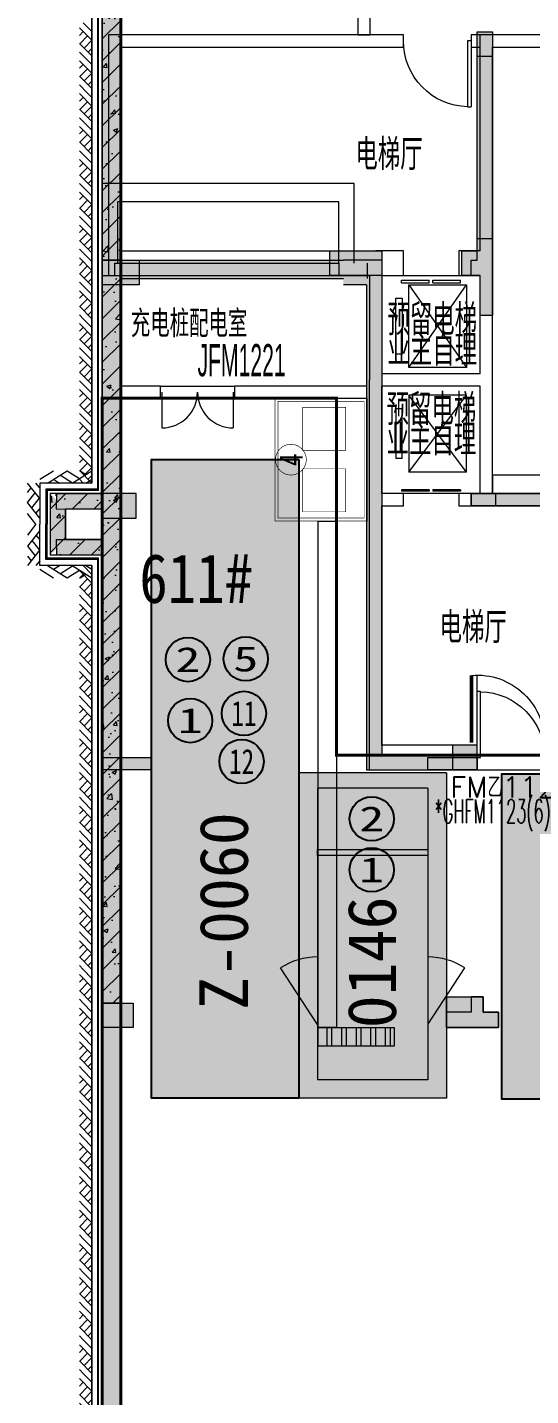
# Model space of a CAD drawing. Extents: x -264757 to 1033689, y 4049843 to 4347093.
# Drawn here: x -90275 to -82086, y 4205315 to 4227600 of the extents above; entities that cross this region are included whole.
import ezdxf
from ezdxf.enums import TextEntityAlignment as Align

# ---------------------------------------------------------------- set-up
doc = ezdxf.new("R2010")
doc.units = 0
doc.header["$LTSCALE"] = 1000
doc.header["$MEASUREMENT"] = 0
doc.linetypes.add('DASH', pattern=[0.35, 0.25, -0.1])
doc.layers.get('0').update_dxf_attribs({"color": 8})
for name, color, linetype in [('AX-01DK-PB01$0$AX-001DK-01-PB01-02$0$A-3-Htch(wall)', 8, 'Continuous'), ('AX-01DK-PB01$0$AX-03CK-02-PB01$0$AX-03CK-02-PB01$0$PUB_HATCH', 8, 'Continuous'), ('AX-01DK-PB01$0$AX-03CK-02-PB01$0$AX-03CK-02-PB01$0$人防$0$人防$0$DOOR_FIRE_TEXT', 8, 'Continuous'), ('PUB_HATCH', 8, 'Continuous'), ('不利因素11-尽端停车', 7, 'Continuous'), ('不利因素12-不满足一次性出车', 7, 'Continuous'), ('不利因素2-紧邻集水坑、排水沟', 7, 'Continuous'), ('不利因素5-单面靠墙', 7, 'Continuous'), ('不利因素9-坡道上停车', 7, 'Continuous'), ('不可售车位', 255, 'Continuous'), ('普通车位', 7, 'Continuous')]:
    doc.layers.add(name, color=color, linetype=linetype)
doc.layers.add('AX-01DK-PB01$0$AX-001DK-01-PB01-02$0$A-3-WinF(Text)', color=8, linetype='Continuous', plot=False)
doc.layers.add('AX-01DK-PB01$0$AX-03CK-02-PB01$0$AX-03CK-02-PB01$0$WINDOW_TEXT', color=8, linetype='Continuous', plot=False)
doc.layers.add('无关图层', color=8, linetype='Continuous', lineweight=0)
doc.layers.add('车位归属楼栋范围线', color=7, linetype='Continuous', true_color=0x19e6c7)
doc.styles.add('AX-01DK-PB01$0$AX-001DK-01-PB01-02$0$_TCH_WINDOW', font='SIMPLEX', dxfattribs={"bigfont": 'GBCBIG'})
doc.styles.add('AX-01DK-PB01$0$AX-03CK-02-PB01$0$AX-03CK-02-PB01$0$_TCH_DIM', font='SIMPLEX', dxfattribs={"bigfont": 'GBCBIG'})
doc.styles.add('AX-01DK-PB01$0$AX-03CK-02-PB01$0$AX-03CK-02-PB01$0$_TCH_DIM_T3', font='SIMPLEX', dxfattribs={"width": 0.705882, "bigfont": 'GBCBIG'})
doc.styles.add('AX-01DK-PB01$0$AX-03CK-02-PB01$0$AX-03CK-02-PB01$0$人防$0$人防$0$_TCH_DIM', font='$ GAD E', dxfattribs={"width": 0.7, "bigfont": '$ GAD C'})
doc.styles.add('AX-01DK-PB01$0$Standard', font='gbenor.shx', dxfattribs={"bigfont": 'gbcbig.shx'})
doc.styles.add('AX-01DK-PB01$1$AX-001DK-01-PB01-02$0$黑体', font='simhei.ttf')
doc.styles.add('AX-ACK-BIANH1$0$黑体', font='simhei.ttf')
doc.styles.add('AX-ACK-P01-WALL$0$黑体', font='simhei.ttf')
doc.styles.add('SX-ACK-PB01-WNC-ALL$0$黑体', font='simhei.ttf')
doc.styles.add('坑编号', font='', dxfattribs={"width": 0.8})
doc.styles.add('黑体', font='simhei.ttf')
doc.styles.get('坑编号').set_extended_font_data('SimSun')

# ---------------------------------------------------------------- blocks, each defined once
blk = doc.blocks.new('SX-ACK-PB01-WNC-ALL$0$20200722.21183209')
at = {"layer": '不利因素5-单面靠墙', "true_color": 0x6d711d}
h = blk.add_hatch(color=66, dxfattribs=at)
h.dxf.hatch_style = 1
edge = h.paths.add_edge_path()
edge.add_arc((360, 360), 360, 0, 360)
at = {"layer": '不利因素5-单面靠墙'}
blk.add_circle((360, 360), 360, dxfattribs=at)
at = {"layer": '不利因素5-单面靠墙', "style": 'SX-ACK-PB01-WNC-ALL$0$黑体', "width": 1.390625}
blk.add_text('5', height=407, dxfattribs=at).set_placement((156, 156), (564, 156), align=Align.FIT)
blk = doc.blocks.new('20200722.21185040')
at = {"layer": '不利因素11-尽端停车', "true_color": 0xf21b23}
h = blk.add_hatch(color=240, dxfattribs=at)
h.dxf.hatch_style = 1
edge = h.paths.add_edge_path()
edge.add_arc((360, 360), 360, 0, 360)
at = {"layer": '不利因素11-尽端停车'}
blk.add_circle((360, 360), 360, dxfattribs=at)
at = {"layer": '不利因素11-尽端停车', "style": '黑体', "width": 0.695313}
blk.add_text('11', height=407.3, dxfattribs=at).set_placement((156, 156), (564, 156), align=Align.FIT)
blk = doc.blocks.new('20200722.21185335')
at = {"layer": '不利因素12-不满足一次性出车', "true_color": 0x201adc}
h = blk.add_hatch(color=182, dxfattribs=at)
h.dxf.hatch_style = 1
edge = h.paths.add_edge_path()
edge.add_arc((360, 360), 360, 0, 360)
at = {"layer": '不利因素12-不满足一次性出车'}
blk.add_circle((360, 360), 360, dxfattribs=at)
at = {"layer": '不利因素12-不满足一次性出车', "style": '黑体', "width": 0.695313}
blk.add_text('12', height=407.3, dxfattribs=at).set_placement((156, 156), (564, 156), align=Align.FIT)
blk = doc.blocks.new('20200722.21182239')
at = {"layer": '不利因素2-紧邻集水坑、排水沟', "true_color": 0xc46e92}
h = blk.add_hatch(color=233, dxfattribs=at)
h.dxf.hatch_style = 1
edge = h.paths.add_edge_path()
edge.add_arc((360, 360), 360, 0, 360)
at = {"layer": '不利因素2-紧邻集水坑、排水沟'}
blk.add_circle((360, 360), 360, dxfattribs=at)
at = {"layer": '不利因素2-紧邻集水坑、排水沟', "style": '黑体', "width": 1.390625}
blk.add_text('2', height=407, dxfattribs=at).set_placement((156, 156), (564, 156), align=Align.FIT)
blk = doc.blocks.new('afafafa')
at = {"layer": '不可售车位', "true_color": 0x757b8a}
h = blk.add_hatch(color=8, dxfattribs=at)
h.dxf.hatch_style = 1
h.paths.add_polyline_path([(2400, 0), (2400, -10400), (0, -10400), (0, 0)])
at = {"layer": '不可售车位', "color": 8, "true_color": 0x757b8a}
blk.add_lwpolyline([(2400, 0), (2400, -10400), (0, -10400), (0, 0)], close=True, dxfattribs=at)
blk = doc.blocks.new('销控车位')
at = {"layer": '不可售车位', "true_color": 0x757b8a}
h = blk.add_hatch(color=8, dxfattribs=at)
h.dxf.hatch_style = 1
h.paths.add_polyline_path([(2400, 0), (2400, -5300), (0, -5300), (0, 0)])
at = {"layer": '不可售车位', "color": 8, "true_color": 0x757b8a}
blk.add_lwpolyline([(2400, 0), (2400, -5300), (0, -5300), (0, 0)], close=True, dxfattribs=at)
blk = doc.blocks.new('AX-01DK-PB01$1$$LinePat$素土夯实')
at = {"layer": '无关图层'}
for p, q in [((0, -210), (210, 0)), ((120, -300), (420, 0)), ((420, 0), (608, -188)), ((495, -300), (795, 0)), ((615, 0), (705, -90)), ((315, -105), (502, -293)), ((210, -210), (300, -300)), ((705, -300), (795, -210))]:
    blk.add_line(p, q, dxfattribs=at)
blk = doc.blocks.new('*U125')
at = {"layer": '无关图层', "const_width": 10}
for points in [[(1000, 0), (-1000, 0), (-1000, 1500), (1000, 1500)], [(950, 50), (-950, 50), (-950, 1450), (950, 1450)], [(-150, 1050), (-850, 1050), (-850, 350), (-150, 350)], [(850, 1050), (150, 1050), (150, 350), (850, 350)]]:
    blk.add_lwpolyline(points, close=True, dxfattribs=at)
blk.add_lwpolyline([(0, 1492, 0.098491), (-96, 1473, 0.098491), (-177, 1419, 0.098491), (-231, 1338, 0.098491), (-250, 1242, 0.098491), (-231, 1146, 0.098491), (-177, 1065, 0.098491), (-96, 1011, 0.098491), (0, 992, 0.098491), (96, 1011, 0.098491), (177, 1065, 0.098491), (231, 1146, 0.098491), (250, 1242, 0.098491), (231, 1338, 0.098491), (177, 1419, 0.098491), (96, 1473, 0.098491)], format="xyb", close=True, dxfattribs=at)
at = {"layer": '无关图层', "style": '坑编号', "width": 0.8}
blk.add_attdef('X', text='', height=380, dxfattribs=at).set_placement((0, 1242), align=Align.MIDDLE_CENTER)
blk = doc.blocks.new('fasdfasdfasdfasdfasdf')
at = {"layer": '不利因素9-坡道上停车', "true_color": 0xe0aa15}
h = blk.add_hatch(color=42, dxfattribs=at)
h.dxf.hatch_style = 1
edge = h.paths.add_edge_path()
edge.add_arc((-119587, 4058555), 720, 0, 360)
at = {"layer": '不利因素9-坡道上停车'}
blk.add_circle((-119587, 4058555), 720, dxfattribs=at)
at = {"layer": '不利因素9-坡道上停车', "style": 'AX-ACK-P01-WALL$0$黑体', "width": 1.390625}
blk.add_text('1', height=815, dxfattribs=at).set_placement((-119994, 4058148), (-119180, 4058148), align=Align.FIT)
blk = doc.blocks.new('AX-01DK-PB01$0$AX-001DK-01-PP01$0$AX-001DK-01-PP01$0$$DORLIB2D$00000127')
at = {"layer": '无关图层'}
for points in [[(-0.533, 0.795), (-0.533, 0.69)], [(-0.033, 0.795), (-0.533, 0.795)], [(-0.033, 0.795), (-0.033, 0.69)], [(0.533, 0.795), (0.033, 0.795)], [(0.033, 0.795), (0.033, 0.69)], [(0.533, 0.795), (0.533, 0.69)], [(-0.033, 0.69), (-0.533, 0.69)], [(0.5, 0.5), (-0.5, 0.5)], [(0.533, 0.69), (0.033, 0.69)]]:
    blk.add_lwpolyline(points, dxfattribs=at)
blk = doc.blocks.new('AX-01DK-PB01$0$$DorLib2D$00000001')
at = {"layer": '无关图层'}
for p, q in [((0.45, 0.975), (0.5, 0.975)), ((0.45, 0), (0.45, 0.975)), ((0.5, 0), (0.5, 0.975)), ((0.5, 0), (0.45, 0))]:
    blk.add_line(p, q, dxfattribs=at)
at = {"layer": '无关图层', "lineweight": 13}
blk.add_arc((0.475, 0), 0.975, 91.4693, 180, dxfattribs=at)
blk = doc.blocks.new('AX-01DK-PB01$0$AX-03CK-02-PB01$0$AX-03CK-02-PB01$0$$U_DORLIB2D$00000009')
at = {"layer": '无关图层'}
blk.add_line((0.5, 0.219), (0.5, 1.213), dxfattribs=at)
at = {"layer": '无关图层', "const_width": 0.05}
blk.add_lwpolyline([(0.583, 0.219), (0.583, 1.219)], dxfattribs=at)
at = {"layer": '无关图层'}
blk.add_arc((0.5, 0.219), 1.001, 85.224, 182.3859, dxfattribs=at)
blk = doc.blocks.new('_FZH')
blk.add_lwpolyline([(-0.5, -0.5), (0.5, -0.5), (0.5, 0.5), (-0.5, 0.5)], close=True)
at = {"layer": 'PUB_HATCH'}
blk.add_solid([(-0.5, -0.5), (0.5, -0.5), (-0.5, 0.5), (0.5, 0.5)], dxfattribs=at)
blk = doc.blocks.new('AX-01DK-PB01$0$AX-03CK-02-PB01$0$AX-03CK-02-PB01$0$人防$0$人防$0$$DorLib2D$00000004')
at = {"layer": '无关图层'}
for p, q in [((-0.485, 0), (-0.485, 0.485)), ((0.485, 0), (0.485, 0.485))]:
    blk.add_line(p, q, dxfattribs=at)
at = {"layer": '无关图层', "lineweight": 13}
for centre, start, end in [((-0.485, 0), 0, 90), ((0.485, 0), 90, 180)]:
    blk.add_arc(centre, 0.485, start, end, dxfattribs=at)
blk = doc.blocks.new('A$C7e5eb487')
at = {"layer": '普通车位', "true_color": 0xf18f8e}
h = blk.add_hatch(color=11, dxfattribs=at)
h.dxf.hatch_style = 1
h.paths.add_polyline_path([(2400, 0), (2400, -5300), (0, -5300), (0, 0)])

msp = doc.modelspace()

# ---------------------------------------------------------------- hatches: boundary and pattern name
at = {"layer": 'AX-01DK-PB01$0$AX-001DK-01-PB01-02$0$A-3-Htch(wall)'}
msp.add_hatch(color=256, dxfattribs=at).paths.add_polyline_path([(-88759.6, 4223508), (-89059.6, 4223808), (-89059.6, 4204408), (-88759.6, 4204108)])
at = {"layer": 'AX-01DK-PB01$0$AX-03CK-02-PB01$0$AX-03CK-02-PB01$0$PUB_HATCH'}
for points in [[(-89059.6, 4223808), (-88759.6, 4223508), (-85131.5, 4223508.1), (-85131.5, 4223808.1)], [(-84756.6, 4223408), (-84506.6, 4223808.1), (-85131.6, 4223807.9), (-85131.5, 4223407.9)], [(-84506.6, 4223808.1), (-84756.6, 4223408), (-84756.6, 4221633.2), (-84506.6, 4221633.2)], [(-84739.1, 4223758), (-84743.2, 4223758), (-84743.2, 4223508), (-84739.1, 4223508)], [(-84506.6, 4221633.2), (-84756.6, 4221633.2), (-84756.6, 4215507.5), (-84506.6, 4215757.6)], [(-83181.6, 4215508.1), (-83356.6, 4215508.1), (-83356.6, 4215757.7), (-84506.6, 4215757.6), (-84756.6, 4215507.5), (-83181.6, 4215507.8)], [(-82956.8, 4215507.8), (-82956.9, 4215508.1), (-83181.6, 4215508.1), (-83181.6, 4215507.8)]]:
    msp.add_hatch(color=256, dxfattribs=at).paths.add_polyline_path(points)
at = {"layer": '无关图层'}
for points in [[(-89056.2, 4229979), (-89056.2, 4223808.1), (-88756.2, 4223808.1), (-88756.2, 4229979)], [(-82706.1, 4227527.9), (-82706.4, 4227127.9), (-82956.3, 4227127.9), (-82955.9, 4227527.9)], [(-83205.5, 4223958.4), (-82956.4, 4223957.1), (-82956.4, 4224158.4), (-82705.5, 4224158.4), (-82705.5, 4222908.1), (-82906.3, 4222908.1), (-82906.3, 4223557.9), (-83205.5, 4223558.4)], [(-89056.6, 4223808.1), (-88456.6, 4223808.1), (-88456.6, 4223408.1), (-89056.6, 4223408.1)], [(-85356.3, 4223958.1), (-84506.3, 4223958.1), (-84506.3, 4223558.1), (-85356.3, 4223558.1)], [(-89654.4, 4219757), (-89904.4, 4220007.7), (-89904.4, 4219006.5), (-89654.4, 4219257.2)], [(-89804.6, 4219757.4), (-89059.9, 4219755.3), (-89059.2, 4220005.3), (-89803.9, 4220007.4)], [(-88506.3, 4220008.6), (-89056.4, 4220008.6), (-89056.4, 4219608.6), (-88506.3, 4219608.6)], [(-83056.3, 4220007.5), (-82656.1, 4220008.1), (-82656.1, 4219807), (-83056.3, 4219806.5)], [(-89803.9, 4219006.8), (-89059.2, 4219008.9), (-89059.9, 4219258.9), (-89804.6, 4219256.8)], [(-89056.4, 4215708.1), (-88256.3, 4215708.1), (-88256.3, 4215508.1), (-89056.4, 4215508.1)], [(-83756.6, 4215708.6), (-82956.4, 4215709.1), (-82956.4, 4215508.1), (-83756.6, 4215507.5)], [(-89056.4, 4211709.1), (-88556.4, 4211709.1), (-88556.4, 4211308.1), (-89056.4, 4211308.1)], [(-83456.6, 4211808), (-82856.6, 4211808.1), (-82856.6, 4211558.1), (-82606.3, 4211558.1), (-82606.3, 4211308.1), (-83456.6, 4211308)]]:
    msp.add_hatch(color=256, dxfattribs=at).paths.add_polyline_path(points)
h = msp.add_hatch(dxfattribs=at)
h.set_pattern_fill('钢筋混凝土', color=256, scale=100)
h.set_pattern_definition([(45, (-890967.2, 4676018.46), (-176.776695, 176.776695), []), (50, (-890967.2, 4676018.46), (717.2602, -62.75213), [75, -825]), (355, (-890967.2, 4676018.46), (-138.75133, 752.19213), [60, -660]), (100.4514, (-890907.44, 4676013.2), (578.5094, 689.43954), [63.7402, -701.1421]), (46.1842, (-890967.2, 4676218.46), (1067.24105, -165.519), [112.5, -1237.5]), (96.6356, (-890878.3, 4676204.7), (934.6627, 974.1179), [95.6103, -1051.713]), (351.1842, (-890967.2, 4676218.5), (934.662, 974.1186), [90, -990]), (21, (-890867.2, 4676168.46), (596.90705, -402.6189), [75, -825]), (326, (-890867.2, 4676168.46), (243.31533, 725.15005), [60, -660]), (71.4514, (-890817.5, 4676134.9), (840.22263, 322.5305), [63.7402, -701.1421]), (37.5, (-890967.2, 4676018.46), (12.159855, 332.893854), [0, -652, 0, -670, 0, -662.5]), (7.5, (-890967.2, 4676018.46), (263.06954, 394.41171), [0, -382, 0, -637, 0, -252.5]), (327.5, (-891190.2, 4676018.46), (533.82244, -22.55487), [0, -250, 0, -780, 0, -1035]), (317.5, (-891290.2, 4676018.46), (583.18617, 100.10498), [0, -325, 0, -518, 0, -735])])
edge = h.paths.add_edge_path()
edge.add_line((-89056.6, 4223808.1), (-89056.6, 4229878))
edge.add_line((-89056.6, 4229878), (-88756.6, 4229878))
edge.add_line((-88756.6, 4229878), (-88756.6, 4223808.1))
edge.add_line((-88756.6, 4223808.1), (-89056.6, 4223808.1))
h = msp.add_hatch(color=256, dxfattribs=at)
h.dxf.hatch_style = 1
h.paths.add_polyline_path([(-83055.5, 4223557.9), (-83055.5, 4223807.9), (-82956.4, 4223807.9), (-82956.4, 4227527.9), (-82706.4, 4227527.9), (-82705.5, 4223807.9), (-82705.5, 4222907.9), (-82905.5, 4222907.9), (-82905.5, 4223557.9)])
h = msp.add_hatch(dxfattribs=at)
h.set_pattern_fill('钢筋混凝土', color=256, scale=100)
h.set_pattern_definition([(45, (-1655180.34, 3705721.44), (-176.776695, 176.776695), []), (50, (-1655180.34, 3705721.44), (717.26018, -62.75213), [75, -825]), (355, (-1655180.34, 3705721.44), (-138.75133, 752.19213), [60, -660]), (100.4514, (-1655120.6, 3705716.2), (578.50938, 689.43954), [63.7402, -701.1421]), (46.1842, (-1655180.3, 3705921.44), (1067.24105, -165.519), [112.5, -1237.5]), (96.6356, (-1655091.4, 3705907.7), (934.6627, 974.1179), [95.6103, -1051.713]), (351.1842, (-1655180.3, 3705921.4), (934.66195, 974.1186), [90, -990]), (21, (-1655080.34, 3705871.44), (596.90705, -402.6189), [75, -825]), (326, (-1655080.34, 3705871.44), (243.31533, 725.15005), [60, -660]), (71.4514, (-1655030.6, 3705837.9), (840.22263, 322.5305), [63.7402, -701.1421]), (37.5, (-1655180.34, 3705721.44), (12.159855, 332.893854), [0, -652, 0, -670, 0, -662.5]), (7.5, (-1655180.34, 3705721.44), (263.06954, 394.41171), [0, -382, 0, -637, 0, -252.5]), (327.5, (-1655403.34, 3705721.44), (533.822436, -22.55487), [0, -250, 0, -780, 0, -1035]), (317.5, (-1655503.34, 3705721.44), (583.18617, 100.10498), [0, -325, 0, -518, 0, -735])])
h.paths.add_polyline_path([(-88756.3, 4211709.1), (-89056.4, 4211709.1), (-89057.7, 4223557.9), (-88757.5, 4223557.9)])
h = msp.add_hatch(dxfattribs=at)
h.set_pattern_fill('钢筋混凝土', color=256, scale=100)
h.set_pattern_definition([(45, (-96175.03, 4300100.13), (-176.7767, 176.7767), []), (50, (-96175, 4300100.1), (717.26, -62.752), [75, -825]), (355, (-96175, 4300100.1), (-138.751, 752.192), [60, -660]), (100.4514, (-96115.26, 4300094.9), (578.5094, 689.4395), [63.74, -701.142]), (46.1842, (-96175, 4300300.1), (1067.241, -165.519), [112.5, -1237.5]), (96.6356, (-96086.1, 4300286.3), (934.663, 974.118), [95.61, -1051.713]), (351.1842, (-96175, 4300300.1), (934.662, 974.119), [90, -990]), (21, (-96075, 4300250.1), (596.907, -402.619), [75, -825]), (326, (-96075, 4300250.1), (243.315, 725.15), [60, -660]), (71.4514, (-96025.3, 4300216.6), (840.2226, 322.5305), [63.74, -701.142]), (37.5, (-96175.03, 4300100.13), (12.15986, 332.89385), [0, -652, 0, -670, 0, -662.5]), (7.5, (-96175.03, 4300100.13), (263.0695, 394.4117), [0, -382, 0, -637, 0, -252.5]), (327.5, (-96398.03, 4300100.13), (533.8224, -22.5549), [0, -250, 0, -780, 0, -1035]), (317.5, (-96498.03, 4300100.13), (583.1862, 100.105), [0, -325, 0, -518, 0, -735])])
h.paths.add_polyline_path([(-89057.1, 4220007.1), (-89904.4, 4220007.1), (-89904.4, 4219007.1), (-89057.2, 4219007.2), (-89057.2, 4219257.1), (-89654.4, 4219257.1), (-89654.4, 4219757.1), (-89057.3, 4219757.2)])
h = msp.add_hatch(color=256, dxfattribs=at)
h.dxf.hatch_style = 1
h.paths.add_polyline_path([(-79856.3, 4220008), (-83056.3, 4220008.1), (-83056.3, 4219808.1), (-81556.3, 4219808.1), (-81556.3, 4219408.1), (-81356.3, 4219408.1), (-81356.3, 4219808.1), (-79856.3, 4219808.1)])
h = msp.add_hatch(color=256, dxfattribs=at)
h.dxf.hatch_style = 1
h.paths.add_polyline_path([(-83756.6, 4215708.1), (-81556.6, 4215708.1), (-81556.6, 4216558.1), (-81356.6, 4216558.1), (-81356.6, 4215708.1), (-79156.6, 4215708.1), (-79156.6, 4215508.1), (-83756.6, 4215508.1)])
h.paths.add_polyline_path([(-81056.6, 4215508.1), (-79956.6, 4215508.1), (-79956.6, 4215708.1), (-81056.6, 4215708.1)])
h.paths.add_polyline_path([(-82956.4, 4215508.1), (-81856.6, 4215508.1), (-81856.6, 4215708.1), (-82956.4, 4215708.1)], flags=17)
h = msp.add_hatch(color=256, dxfattribs=at)
h.dxf.hatch_style = 1
h.paths.add_polyline_path([(-82606.3, 4211308.1), (-82606.3, 4211558.1), (-82856.3, 4211558.1), (-82856.3, 4211808.1), (-83056.3, 4211808.1), (-83056.3, 4211558.1), (-83456.3, 4211558.1), (-83456.3, 4211308.1), (-83056.3, 4211308.1)])
h = msp.add_hatch(dxfattribs=at)
h.set_pattern_fill('钢筋混凝土', color=256, scale=100)
h.set_pattern_definition([(45, (-4e-05, 0.0001), (-176.776695, 176.776695), []), (50, (-4e-05, 0.0001), (717.26018, -62.752135), [75, -825]), (355, (-4e-05, 0.0001), (-138.75133, 752.19213), [60, -660]), (100.4514, (59.8, -5.2), (578.50938, 689.43954), [63.74019, -701.14211]), (46.1842, (-4e-05, 200), (1067.24105, -165.51901), [112.5, -1237.5]), (96.6356, (88.9, 186.2), (934.6627, 974.11787), [95.6103, -1051.713]), (351.1842, (-4e-05, 200), (934.66195, 974.1186), [90, -990]), (21, (100, 150), (596.90705, -402.61889), [75, -825]), (326, (100, 150), (243.31533, 725.15005), [60, -660]), (71.4514, (149.74, 116.45), (840.22263, 322.5305), [63.74019, -701.14211]), (37.5, (-4e-05, 0.0001), (12.159855, 332.893854), [0, -652, 0, -670, 0, -662.5]), (7.5, (-4e-05, 0.0001), (263.069537, 394.411712), [0, -382, 0, -637, 0, -252.5]), (327.5, (-223, 0.0001), (533.822436, -22.554872), [0, -250, 0, -780, 0, -1035]), (317.5, (-323, 0.0001), (583.18617, 100.10498), [0, -325, 0, -518, 0, -735])])
h.paths.add_polyline_path([(-89059.6, 4211308), (-89057.5, 4204408), (-89859.6, 4204408), (-89857.5, 4198029.3), (-89058.6, 4198029.3), (-89059.6, 4194608), (-88759.6, 4194608), (-88759.6, 4198328), (-89559.6, 4198328), (-89559.6, 4204108), (-88759.6, 4204108), (-88759.6, 4211308)])
h = msp.add_hatch(dxfattribs=at)
h.set_pattern_fill('ANSI32', color=256, scale=50, angle=-135)
h.set_pattern_definition([(270, (519756.34, 4764767.36), (238.125, -2e-13), []), (270, (519676.96, 4764687.99), (238.125, -2e-13), [])])
h.paths.add_polyline_path([(-84307.3, 4211008.1), (-85545, 4211008.1), (-85545, 4211308.1), (-84307.3, 4211308.1)])

# ---------------------------------------------------------------- linework, layer by layer
for p, q in [((-89226.6, 4230348), (-89227.1, 4220178.8)), ((-89227.1, 4220178.8), (-89226.6, 4230348)), ((-89127.1, 4220058.8), (-89126.6, 4230248)), ((-89117.1, 4220058.8), (-89116.6, 4230238)), ((-89056.2, 4229979), (-89056.2, 4223808.1)), ((-88756.2, 4229979), (-88756.2, 4223808.1)), ((-89056.6, 4223808.1), (-89056.6, 4229878)), ((-88756.6, 4229878), (-88756.6, 4223808.1)), ((-84898.9, 4228678), (-84898.2, 4227477.8)), ((-84698.2, 4227478), (-84698.9, 4228678.1)), ((-88956.2, 4227477.9), (-88956.2, 4223557.9)), ((-84156.4, 4227477.9), (-88956.2, 4227477.9)), ((-84898.2, 4227477.8), (-84698.2, 4227478)), ((-84156.4, 4227277.9), (-84156.4, 4227477.9)), ((-82905.5, 4227477.9), (-83056.4, 4227477.9)), ((-83056.4, 4227477.9), (-83056.4, 4227277.9)), ((-81405.8, 4227477.9), (-82905.5, 4227477.9)), ((-82905.5, 4223957.9), (-82905.5, 4227477.9)), ((-82905.5, 4227277.9), (-82905.5, 4227477.9)), ((-88756.2, 4227277.9), (-88756.2, 4223957.9)), ((-88756.2, 4227277.9), (-84156.4, 4227277.9)), ((-83056.4, 4227277.9), (-82905.5, 4227277.9)), ((-82705.5, 4227277.9), (-81405.8, 4227277.9)), ((-82705.5, 4223657.9), (-82705.5, 4227277.9)), ((-89059.6, 4223808), (-85131.5, 4223808.1)), ((-89059.6, 4223808), (-89059.6, 4204408)), ((-88756.6, 4223808.1), (-89056.6, 4223808.1)), ((-88756.2, 4223808.1), (-89056.2, 4223808.1)), ((-88856.2, 4223758), (-85206.3, 4223758)), ((-88856.2, 4223758), (-88856.2, 4223558)), ((-88756.2, 4223957.9), (-84605.5, 4223957.9)), ((-85206.3, 4223758), (-85206.3, 4223558)), ((-84506.6, 4223808.1), (-85131.6, 4223807.9)), ((-84739.1, 4223758), (-84743.2, 4223758)), ((-84739.1, 4223508), (-84739.1, 4223758)), ((-84155.5, 4223957.9), (-84605.5, 4223957.9)), ((-84506.6, 4223808.1), (-84506.6, 4221633.2)), ((-84155.5, 4223557.9), (-84155.5, 4223957.9)), ((-82905.5, 4223957.9), (-83255.5, 4223957.9)), ((-83255.5, 4223957.9), (-83255.5, 4223557.9)), ((-88956.2, 4223557.9), (-84705.5, 4223557.9)), ((-88856.2, 4223558), (-85206.3, 4223558)), ((-84705.5, 4223557.9), (-84705.5, 4221857.9)), ((-84505.5, 4223557.9), (-84505.5, 4221957.9)), ((-84505.5, 4223557.9), (-84155.5, 4223557.9)), ((-83255.5, 4223557.9), (-82905.5, 4223557.9)), ((-82905.5, 4221957.9), (-82905.5, 4223557.9)), ((-82705.5, 4221857.9), (-82705.5, 4223657.9)), ((-88759.6, 4223508), (-85131.5, 4223508.1)), ((-88759.6, 4223508), (-88759.6, 4204108)), ((-84756.6, 4223408), (-85131.5, 4223407.9)), ((-84756.6, 4223408), (-84756.6, 4221633.2)), ((-84739.1, 4223508), (-84743.2, 4223508)), ((-82905.5, 4221957.9), (-84505.5, 4221957.9)), ((-88106.9, 4221758.2), (-88757.3, 4221758.2)), ((-88757.3, 4221758.2), (-88757.3, 4221558.2)), ((-88106.9, 4221758.2, 0), (-86906.9, 4221758.2, 0)), ((-88106.9, 4221558.2), (-88106.9, 4221758.2)), ((-84756.6, 4221758.2), (-86906.9, 4221758.2)), ((-86906.9, 4221758.2), (-86906.9, 4221558.2)), ((-84705.5, 4219907.9), (-84705.5, 4221857.9)), ((-82905.5, 4221757.9), (-84505.5, 4221757.9)), ((-84505.5, 4220007.9), (-84505.5, 4221757.9)), ((-82905.5, 4220007.9), (-82905.5, 4221757.9)), ((-82705.5, 4220007.9), (-82705.5, 4221857.9)), ((-88757.3, 4221558.2), (-88106.9, 4221558.2)), ((-88106.9, 4221558.2, 0), (-86906.9, 4221558.2, 0)), ((-86906.9, 4221558.2), (-84756.6, 4221558.2)), ((-84756.6, 4221633.2), (-84756.6, 4215507.5)), ((-84506.6, 4221633.2), (-84506.6, 4215757.6)), ((-83130.5, 4221607.9), (-84070.5, 4221607.9)), ((-84070.5, 4221607.9), (-84070.5, 4220357.9)), ((-84070.5, 4220357.9), (-83130.5, 4221607.9)), ((-83130.5, 4220357.9), (-84070.5, 4221607.9)), ((-83130.5, 4220357.9), (-83130.5, 4221607.9)), ((-84175.5, 4221387.9), (-84280.5, 4221387.9)), ((-84280.5, 4221387.9), (-84280.5, 4220577.9)), ((-84175.5, 4220577.9), (-84175.5, 4221387.9)), ((-84175.5, 4220577.9), (-84280.5, 4220577.9)), ((-89227.1, 4220178.8), (-90075.3, 4220178.8)), ((-90075.3, 4220178.8), (-90075.3, 4219507.1)), ((-89117.1, 4220078.8), (-89975.3, 4220078.8)), ((-89975.3, 4220078.8), (-89975.3, 4219507.1)), ((-89117.1, 4220068.8), (-89965.3, 4220068.8)), ((-89965.3, 4220068.8), (-89965.3, 4219507.1)), ((-89117.1, 4220058.8), (-89955.3, 4220058.8)), ((-89955.3, 4220058.8), (-89955.3, 4219507.1)), ((-89904.4, 4220007.7), (-89904.4, 4219006.5)), ((-89803.9, 4220007.4), (-89804.6, 4219757.4)), ((-89803.9, 4220007.4), (-89059.2, 4220005.3)), ((-89227.1, 4220078.8), (-89227.1, 4220058.8)), ((-89227.1, 4220058.8), (-89227.1, 4220078.8)), ((-89059.2, 4220005.3), (-89059.9, 4219755.3)), ((-84155.5, 4220007.9), (-84505.5, 4220007.9)), ((-84155.5, 4219807.9), (-84155.5, 4220007.9)), ((-82905.5, 4220007.9), (-83255.5, 4220007.9)), ((-83255.5, 4220007.9), (-83255.5, 4219807.9)), ((-81455.2, 4220007.9), (-82705.5, 4220007.9)), ((-89804.6, 4219757.4), (-89059.9, 4219755.3)), ((-89654.4, 4219757), (-89654.4, 4219257.2)), ((-84705.5, 4215507.9), (-84705.5, 4219907.9)), ((-84505.5, 4215907.9), (-84505.5, 4219807.9)), ((-84505.5, 4219807.9), (-84155.5, 4219807.9)), ((-83255.5, 4219807.9), (-82805.5, 4219807.9)), ((-81555.2, 4219807.9), (-82805.5, 4219807.9)), ((-90075.3, 4218835.5), (-90075.3, 4219507.1)), ((-89975.3, 4218935.5), (-89975.3, 4219507.1)), ((-89965.3, 4218945.5), (-89965.3, 4219507.1)), ((-89955.3, 4218955.5), (-89955.3, 4219507.1)), ((-89804.6, 4219256.8), (-89059.9, 4219258.9)), ((-89804.6, 4219256.8), (-89803.9, 4219006.8)), ((-89059.9, 4219258.9), (-89059.2, 4219008.9)), ((-89117.1, 4218935.5), (-89975.3, 4218935.5)), ((-89117.1, 4218945.5), (-89965.3, 4218945.5)), ((-89117.1, 4218955.5), (-89955.3, 4218955.5)), ((-89803.9, 4219006.8), (-89059.2, 4219008.9)), ((-89128, 4204466.8), (-89127.2, 4218955.5)), ((-89118, 4204466.8), (-89117.2, 4218955.5)), ((-89227.1, 4218835.5), (-90075.3, 4218835.5)), ((-89227.2, 4218835.5), (-89228, 4204579.6)), ((-89228, 4204579.6), (-89227.2, 4218835.5)), ((-84506.6, 4215757.6), (-83356.6, 4215757.7)), ((-82955.1, 4215907.9), (-84505.5, 4215907.9)), ((-82956.8, 4215507.8), (-82956.9, 4215907.8)), ((-82955.1, 4215507.9), (-82955.1, 4215907.9)), ((-84756.6, 4215507.5), (-83181.6, 4215507.8)), ((-84705.5, 4215507.9), (-82955.1, 4215507.9)), ((-83181.6, 4215507.8), (-82956.8, 4215507.8)), ((-82956.8, 4215507.8), (-81856.8, 4215507.9)), ((-85856.4, 4215459.3, 0), (-85856.4, 4210159.3, 0)), ((-83456.4, 4215459.3, 0), (-85856.4, 4215459.3, 0)), ((-83456.4, 4215459.3, 0), (-83456.4, 4210159.3, 0)), ((-83756.4, 4215209.3, 0), (-85556.4, 4215209.3, 0)), ((-85556.4, 4215209.3, 0), (-85556.4, 4210459.3, 0)), ((-83756.4, 4215209.3, 0), (-83756.4, 4210459.3, 0)), ((-85556.4, 4214209.3, 0), (-83756.4, 4214209.3, 0)), ((-85556.4, 4214109.3, 0), (-85556.4, 4214209.3, 0)), ((-83756.4, 4214209.3, 0), (-83756.4, 4214109.3, 0)), ((-83756.4, 4214109.3, 0), (-85556.4, 4214109.3, 0)), ((-85556.4, 4211359.3, 0), (-86156.4, 4212281.2, 0)), ((-83756.4, 4211359.3, 0), (-83156.4, 4212281.2, 0)), ((-83756.4, 4210459.3, 0), (-85556.4, 4210459.3, 0)), ((-83456.4, 4210159.3, 0), (-85856.4, 4210159.3, 0))]:
    msp.add_line(p, q, dxfattribs=at)
for points in [[(-83055.5, 4223557.9), (-83055.5, 4223807.9), (-82956.4, 4223807.9), (-82956.4, 4227527.9), (-82706.4, 4227527.9), (-82705.5, 4223807.9), (-82705.5, 4222907.9), (-82905.5, 4222907.9), (-82905.5, 4223557.9)], [(-82706.1, 4227527.9), (-82706.4, 4227127.9), (-82956.3, 4227127.9), (-82955.9, 4227527.9)], [(-85207.1, 4223758), (-85207.1, 4224758), (-88806.7, 4224758), (-88806.7, 4223758)], [(-83205.5, 4223958.4), (-82956.4, 4223957.1), (-82956.4, 4224158.4), (-82705.5, 4224158.4), (-82705.5, 4222908.1), (-82906.3, 4222908.1), (-82906.3, 4223557.9), (-83205.5, 4223558.4)], [(-89056.6, 4223808.1), (-88456.6, 4223808.1), (-88456.6, 4223408.1), (-89056.6, 4223408.1)], [(-85356.3, 4223958.1), (-84506.3, 4223958.1), (-84506.3, 4223558.1), (-85356.3, 4223558.1)], [(-84070.5, 4223407.9), (-83130.5, 4223407.9), (-83130.5, 4222057.9), (-84070.5, 4222057.9)], [(-84280.5, 4223187.9), (-84175.5, 4223187.9), (-84175.5, 4222277.9), (-84280.5, 4222277.9)], [(-88506.3, 4220008.6), (-89056.4, 4220008.6), (-89056.4, 4219608.6), (-88506.3, 4219608.6)], [(-79856.3, 4220008), (-83056.3, 4220008.1), (-83056.3, 4219808.1), (-81556.3, 4219808.1), (-81556.3, 4219408.1), (-81356.3, 4219408.1), (-81356.3, 4219808.1), (-79856.3, 4219808.1)], [(-83056.3, 4220007.5), (-82656.1, 4220008.1), (-82656.1, 4219807), (-83056.3, 4219806.5)], [(-89056.4, 4215708.1), (-88256.3, 4215708.1), (-88256.3, 4215508.1), (-89056.4, 4215508.1)], [(-83756.6, 4215708.6), (-82956.4, 4215709.1), (-82956.4, 4215508.1), (-83756.6, 4215507.5)], [(-89056.4, 4211709.1), (-88556.4, 4211709.1), (-88556.4, 4211308.1), (-89056.4, 4211308.1)], [(-83456.6, 4211808), (-82856.6, 4211808.1), (-82856.6, 4211558.1), (-82606.3, 4211558.1), (-82606.3, 4211308.1), (-83456.6, 4211308)], [(-82606.3, 4211308.1), (-82606.3, 4211558.1), (-82856.3, 4211558.1), (-82856.3, 4211808.1), (-83056.3, 4211808.1), (-83056.3, 4211558.1), (-83456.3, 4211558.1), (-83456.3, 4211308.1), (-83056.3, 4211308.1)], [(-89059.6, 4211308), (-89057.5, 4204408), (-89859.6, 4204408), (-89857.5, 4198029.3), (-89058.6, 4198029.3), (-89059.6, 4194608), (-88759.6, 4194608), (-88759.6, 4198328), (-89559.6, 4198328), (-89559.6, 4204108), (-88759.6, 4204108), (-88759.6, 4211308)]]:
    msp.add_lwpolyline(points, close=True, dxfattribs=at)
for points in [[(-84956.6, 4223758), (-84957.1, 4225058), (-89056.7, 4225058), (-89056.7, 4223758)], [(-84070.5, 4222057.9), (-83130.5, 4223407.9)], [(-84070.5, 4223407.9), (-83130.5, 4222057.9)], [(-83130.5, 4220357.9), (-84070.5, 4220357.9)], [(-80205.5, 4220008.9), (-80205.5, 4220308.9), (-82705.5, 4220308.9), (-82705.5, 4220008.9), (-80205.5, 4220007.9), (-80205.5, 4220308.9)], [(-85545, 4211308.1), (-85545, 4219559.2), (-85245, 4219559.2), (-85245, 4211308.1), (-85545, 4211308.1)], [(-84307.3, 4211008.1), (-85545, 4211008.1), (-85545, 4211308.1), (-84307.3, 4211308.1), (-84307.3, 4211008.1)], [(-84307.3, 4211008.1), (-85545, 4211008.1), (-85545, 4211308.1), (-84307.3, 4211308.1), (-84307.3, 4211008.1)]]:
    msp.add_lwpolyline(points, dxfattribs=at)
at = {"layer": '无关图层', "ltscale": 0.5}
for points in [[(-88756.3, 4211709.1), (-89056.4, 4211709.1), (-89057.7, 4223557.9), (-88757.5, 4223557.9)], [(-89057.1, 4220007.1), (-89904.4, 4220007.1), (-89904.4, 4219007.1), (-89057.2, 4219007.2), (-89057.2, 4219257.1), (-89654.4, 4219257.1), (-89654.4, 4219757.1), (-89057.3, 4219757.2)]]:
    msp.add_lwpolyline(points, close=True, dxfattribs=at)
at = {"layer": '无关图层'}
for centre, major_axis, start_param, end_param in [((-85556.4, 4211359.3, 0), (-271.7, 1065.9), -0.2496251, 0.3273062), ((-83756.4, 4211359.3, 0), (365.6, 1037.5), -0.2381217, 0.3388096)]:
    msp.add_ellipse(centre, major_axis=major_axis, ratio=1, start_param=start_param, end_param=end_param, dxfattribs=at)
at = {"layer": '车位归属楼栋范围线', "linetype": 'DASH', "ltscale": 5, "const_width": 50}
msp.add_lwpolyline([(-88756.2, 4198328), (-43982.8, 4198328), (-43982.8, 4194208), (-40374.5, 4194208), (-40374.5, 4198433.4), (-33056.5, 4198433.4), (-33056.5, 4204787.6), (-29169.3, 4204787.6), (-29169.3, 4234026.6), (-25762.5, 4234026.6), (-25762.4, 4245014.4), (-69839.9, 4245014.4), (-69839.9, 4229878), (-88756.2, 4229878)], close=True, dxfattribs=at)
msp.add_lwpolyline([(-28828.7, 4204358), (-28828.7, 4215897.7), (-44378.7, 4215897.7), (-44378.7, 4220848.8), (-47561.8, 4220848.8), (-47561.8, 4215881.9), (-55250.5, 4215881.9), (-55250.5, 4221108), (-62711.7, 4221108), (-62711.7, 4215838.1), (-70226.3, 4215838.1), (-70226.3, 4221071.5), (-77647.6, 4221071.5), (-77647.6, 4215744), (-85245, 4215744), (-85245, 4221559.2), (-88757.3, 4221559.2), (-89059.6, 4221559.2), (-89059.6, 4170077)], dxfattribs=at)

# ---------------------------------------------------------------- block references
at = {"layer": '不利因素11-尽端停车'}
msp.add_blockref('20200722.21185040', (-87112.4, 4216066.4), dxfattribs=at)
at = {"layer": '不利因素12-不满足一次性出车'}
msp.add_blockref('20200722.21185335', (-87149, 4215283), dxfattribs=at)
at = {"layer": '不利因素2-紧邻集水坑、排水沟'}
for p in [(-88023.5, 4216943), (-85032.1, 4214349.4)]:
    msp.add_blockref('20200722.21182239', p, dxfattribs=at)
at = {"layer": '不利因素5-单面靠墙'}
msp.add_blockref('SX-ACK-PB01-WNC-ALL$0$20200722.21183209', (-87081.6, 4216954.3), dxfattribs=at)
at = {"layer": '不可售车位'}
for name, p in [('afafafa', (-88256.3, 4220560, 0)), ('销控车位', (-82556.4, 4215443.1, 0))]:
    msp.add_blockref(name, p, dxfattribs=at)
at = {"layer": '无关图层'}
ref = msp.add_blockref('AX-01DK-PB01$0$$DorLib2D$00000001', (-83606.4, 4227377.9), dxfattribs=dict(at, xscale=1100, yscale=-1100, zscale=200, rotation=359.999999462366))
ref.add_attrib('A', 'FM乙1123', (-84547, 4227782.8), dxfattribs={"layer": 'AX-01DK-PB01$0$AX-001DK-01-PB01-02$0$A-3-WinF(Text)', "height": 337.59, "rotation": 360, "style": 'AX-01DK-PB01$0$AX-001DK-01-PB01-02$0$_TCH_WINDOW'})
for name, p, xscale, yscale, zscale, rotation in [('AX-01DK-PB01$1$$LinePat$素土夯实', (-89226.7, 4227671.9), 0.6732346610438495, 0.6666666666666666, 0.6666666666666666, 269.9967811058686), ('AX-01DK-PB01$1$$LinePat$素土夯实', (-89226.7, 4227136.7), 0.6732346610438495, 0.6666666666666666, 0.6666666666666666, 269.9967811058686), ('AX-01DK-PB01$1$$LinePat$素土夯实', (-89226.8, 4226601.4), 0.6732346610438495, 0.6666666666666666, 0.6666666666666666, 269.9967811058686), ('AX-01DK-PB01$1$$LinePat$素土夯实', (-89226.8, 4226066.2), 0.6732346610438495, 0.6666666666666666, 0.6666666666666666, 269.9967811058686), ('AX-01DK-PB01$1$$LinePat$素土夯实', (-89226.8, 4225531), 0.6732346610438495, 0.6666666666666666, 0.6666666666666666, 269.9967811058686), ('AX-01DK-PB01$1$$LinePat$素土夯实', (-89226.9, 4224995.8), 0.6732346610438495, 0.6666666666666666, 0.6666666666666666, 269.9967811058686), ('AX-01DK-PB01$1$$LinePat$素土夯实', (-89226.9, 4224460.5), 0.6732346610438495, 0.6666666666666666, 0.6666666666666666, 269.9967811058686), ('AX-01DK-PB01$1$$LinePat$素土夯实', (-89226.9, 4223925.3), 0.6732346610438495, 0.6666666666666666, 0.6666666666666666, 269.9967811058686), ('AX-01DK-PB01$0$AX-001DK-01-PP01$0$AX-001DK-01-PP01$0$$DORLIB2D$00000127', (-83705.5, 4223757.9), -900, -400, 400, 359.999999999911), ('AX-01DK-PB01$1$$LinePat$素土夯实', (-89227, 4223390.1), 0.6732346610438495, 0.6666666666666666, 0.6666666666666666, 269.9967811058686), ('AX-01DK-PB01$1$$LinePat$素土夯实', (-89227, 4222854.9), 0.6732346610438495, 0.6666666666666666, 0.6666666666666666, 269.9967811058686), ('AX-01DK-PB01$1$$LinePat$素土夯实', (-89227, 4222319.7), 0.6732346610438495, 0.6666666666666666, 0.6666666666666666, 269.9967811058686), ('AX-01DK-PB01$1$$LinePat$素土夯实', (-89227, 4221784.4), 0.6732346610438495, 0.6666666666666666, 0.6666666666666666, 269.9967811058686), ('AX-01DK-PB01$1$$LinePat$素土夯实', (-89227.1, 4221249.2), 0.6732346610438495, 0.6666666666666666, 0.6666666666666666, 269.9967811058686), ('AX-01DK-PB01$1$$LinePat$素土夯实', (-89227.1, 4220714), 0.6732346610438495, 0.6666666666666666, 0.6666666666666666, 269.9967811058686), ('AX-01DK-PB01$1$$LinePat$素土夯实', (-90275.3, 4219507.1), 0.844845103435278, 0.6666666666666666, 0.6666666666666666, 89.99999999971448), ('AX-01DK-PB01$1$$LinePat$素土夯实', (-90075.3, 4220378.8), 1.066913252588719, 0.6666666666666666, 0.6666666666666666, 6.920208973131857e-10), ('AX-01DK-PB01$0$AX-001DK-01-PP01$0$AX-001DK-01-PP01$0$$DORLIB2D$00000127', (-83705.5, 4219907.9), 900, 200, 200, 7.174070222237814e-09), ('AX-01DK-PB01$1$$LinePat$素土夯实', (-90275.3, 4219507.1), -0.844845103435278, 0.6666666666666666, 0.6666666666666666, 90.00000000028551), ('AX-01DK-PB01$1$$LinePat$素土夯实', (-90075.3, 4218635.5), -1.066913252588719, 0.6666666666666666, 0.6666666666666666, 179.999999999308), ('AX-01DK-PB01$1$$LinePat$素土夯实', (-89227.2, 4218835.5), 0.6896899299279543, 0.6666666666666666, 0.6666666666666666, 269.9967811058686), ('AX-01DK-PB01$1$$LinePat$素土夯实', (-89227.2, 4218287.2), 0.6896899299279543, 0.6666666666666666, 0.6666666666666666, 269.9967811058686), ('AX-01DK-PB01$1$$LinePat$素土夯实', (-89227.3, 4217738.9), 0.6896899299279543, 0.6666666666666666, 0.6666666666666666, 269.9967811058686), ('AX-01DK-PB01$1$$LinePat$素土夯实', (-89227.3, 4217190.6), 0.6896899299279543, 0.6666666666666666, 0.6666666666666666, 269.9967811058686), ('AX-01DK-PB01$1$$LinePat$素土夯实', (-89227.3, 4216642.3), 0.6896899299279543, 0.6666666666666666, 0.6666666666666666, 269.9967811058686), ('AX-01DK-PB01$1$$LinePat$素土夯实', (-89227.4, 4216093.9), 0.6896899299279543, 0.6666666666666666, 0.6666666666666666, 269.9967811058686), ('AX-01DK-PB01$1$$LinePat$素土夯实', (-89227.4, 4215545.6), 0.6896899299279543, 0.6666666666666666, 0.6666666666666666, 269.9967811058686), ('AX-01DK-PB01$1$$LinePat$素土夯实', (-89227.4, 4214997.3), 0.6896899299279543, 0.6666666666666666, 0.6666666666666666, 269.9967811058686), ('AX-01DK-PB01$1$$LinePat$素土夯实', (-89227.5, 4214449), 0.6896899299279543, 0.6666666666666666, 0.6666666666666666, 269.9967811058686), ('AX-01DK-PB01$1$$LinePat$素土夯实', (-89227.5, 4213900.7), 0.6896899299279543, 0.6666666666666666, 0.6666666666666666, 269.9967811058686), ('AX-01DK-PB01$1$$LinePat$素土夯实', (-89227.5, 4213352.4), 0.6896899299279543, 0.6666666666666666, 0.6666666666666666, 269.9967811058686), ('AX-01DK-PB01$1$$LinePat$素土夯实', (-89227.5, 4212804.1), 0.6896899299279543, 0.6666666666666666, 0.6666666666666666, 269.9967811058686), ('AX-01DK-PB01$1$$LinePat$素土夯实', (-89227.6, 4212255.8), 0.6896899299279543, 0.6666666666666666, 0.6666666666666666, 269.9967811058686), ('AX-01DK-PB01$1$$LinePat$素土夯实', (-89227.6, 4211707.5), 0.6896899299279543, 0.6666666666666666, 0.6666666666666666, 269.9967811058686), ('AX-01DK-PB01$1$$LinePat$素土夯实', (-89227.6, 4211159.2), 0.6896899299279543, 0.6666666666666666, 0.6666666666666666, 269.9967811058686), ('AX-01DK-PB01$1$$LinePat$素土夯实', (-89227.7, 4210610.9), 0.6896899299279543, 0.6666666666666666, 0.6666666666666666, 269.9967811058686), ('AX-01DK-PB01$1$$LinePat$素土夯实', (-89227.7, 4210062.6), 0.6896899299279543, 0.6666666666666666, 0.6666666666666666, 269.9967811058686), ('AX-01DK-PB01$1$$LinePat$素土夯实', (-89227.7, 4209514.3), 0.6896899299279543, 0.6666666666666666, 0.6666666666666666, 269.9967811058686), ('AX-01DK-PB01$1$$LinePat$素土夯实', (-89227.8, 4208966), 0.6896899299279543, 0.6666666666666666, 0.6666666666666666, 269.9967811058686), ('AX-01DK-PB01$1$$LinePat$素土夯实', (-89227.8, 4208417.7), 0.6896899299279543, 0.6666666666666666, 0.6666666666666666, 269.9967811058686), ('AX-01DK-PB01$1$$LinePat$素土夯实', (-89227.8, 4207869.4), 0.6896899299279543, 0.6666666666666666, 0.6666666666666666, 269.9967811058686), ('AX-01DK-PB01$1$$LinePat$素土夯实', (-89227.9, 4207321.1), 0.6896899299279543, 0.6666666666666666, 0.6666666666666666, 269.9967811058686), ('AX-01DK-PB01$1$$LinePat$素土夯实', (-89227.9, 4206772.8), 0.6896899299279543, 0.6666666666666666, 0.6666666666666666, 269.9967811058686), ('AX-01DK-PB01$1$$LinePat$素土夯实', (-89227.9, 4206224.5), 0.6896899299279543, 0.6666666666666666, 0.6666666666666666, 269.9967811058686), ('AX-01DK-PB01$1$$LinePat$素土夯实', (-89227.9, 4205676.2), 0.6896899299279543, 0.6666666666666666, 0.6666666666666666, 269.9967811058686)]:
    msp.add_blockref(name, p, dxfattribs=dict(at, xscale=xscale, yscale=yscale, zscale=zscale, rotation=rotation))
ref = msp.add_blockref('AX-01DK-PB01$0$AX-03CK-02-PB01$0$AX-03CK-02-PB01$0$人防$0$人防$0$$DorLib2D$00000004', (-87506.9, 4221658.2), dxfattribs=dict(at, xscale=-1200, yscale=-1200, zscale=200, rotation=2.352308703741427e-06))
ref.add_attrib('A', 'JFM1221', (-87506.9, 4221916.6), dxfattribs={"layer": 'AX-01DK-PB01$0$AX-03CK-02-PB01$0$AX-03CK-02-PB01$0$人防$0$人防$0$DOOR_FIRE_TEXT', "height": 525, "rotation": 0, "style": 'AX-01DK-PB01$0$AX-03CK-02-PB01$0$AX-03CK-02-PB01$0$人防$0$人防$0$_TCH_DIM', "width": 0.49})
at = {"layer": '无关图层', "rotation": 90}
msp.add_blockref('*U125', (-84745, 4220559.2), dxfattribs=at).add_auto_attribs({'X': '4'})
at = {"layer": '无关图层'}
ref = msp.add_blockref('AX-01DK-PB01$0$AX-03CK-02-PB01$0$AX-03CK-02-PB01$0$$U_DORLIB2D$00000009', (-82406.8, 4215707.9), dxfattribs=dict(at, xscale=-1100, yscale=1100, zscale=400, rotation=0.008002269133875327))
ref.add_attrib('A', '*GHFM1123(6)', (-83649.5, 4214639.2), dxfattribs={"layer": 'AX-01DK-PB01$0$AX-03CK-02-PB01$0$AX-03CK-02-PB01$0$WINDOW_TEXT', "height": 386.75, "rotation": 0.008, "style": 'AX-01DK-PB01$0$AX-03CK-02-PB01$0$AX-03CK-02-PB01$0$_TCH_DIM_T3', "width": 0.49827})
ref = msp.add_blockref('AX-01DK-PB01$0$$DorLib2D$00000001', (-82405.1, 4215707.9), dxfattribs=dict(at, xscale=1100, yscale=-1100, zscale=400, rotation=180.0000000004404))
ref.add_attrib('A', 'FM乙1123', (-83396.1, 4215057.9), dxfattribs={"layer": 'AX-01DK-PB01$0$AX-001DK-01-PB01-02$0$A-3-WinF(Text)', "height": 337.59, "style": 'AX-01DK-PB01$0$AX-001DK-01-PB01-02$0$_TCH_WINDOW'})
at = {"layer": '无关图层', "xscale": 399.7643987054471, "yscale": 399.6980569530278, "zscale": 399.6980569530278}
msp.add_blockref('_FZH', (-83156.7, 4215707.9), dxfattribs=at)
at = {"layer": '普通车位', "extrusion": (0, 0, -1), "zscale": -0.9999999999999998, "rotation": 180}
msp.add_blockref('A$C7e5eb487', (85856.4, 4210159.3, 0), dxfattribs=at)
at = {"layer": '车位归属楼栋范围线', "xscale": 0.5, "yscale": 0.5, "zscale": 0.5}
for p in [(-27832.3, 2187031.2, 0), (-24878.7, 2184601.2, 0)]:
    msp.add_blockref('fasdfasdfasdfasdfasdf', p, dxfattribs=at)

# ---------------------------------------------------------------- texts
at = {"layer": '无关图层'}
for s, height, style, p in [('电梯厅', 506.38, 'AX-01DK-PB01$0$Standard', (-84938.3, 4225274.7)), ('预留电梯', 506.38, 'AX-01DK-PB01$0$Standard', (-84416.3, 4222584.4)), ('充电桩配电室', 438.87, 'AX-01DK-PB01$0$AX-03CK-02-PB01$0$AX-03CK-02-PB01$0$_TCH_DIM', (-88591.5, 4222553.5, 0)), ('业主自理', 506.38, 'AX-01DK-PB01$0$Standard', (-84416.3, 4222090.1)), ('预留电梯', 506.38, 'AX-01DK-PB01$0$Standard', (-84429.3, 4221123.1)), ('业主自理', 506.38, 'AX-01DK-PB01$0$Standard', (-84429.3, 4220628.7)), ('电梯厅', 506.38, 'AX-01DK-PB01$0$Standard', (-83567.6, 4217570.9))]:
    msp.add_text(s, height=height, dxfattribs=dict(at, style=style)).set_placement(p)
at = {"layer": '无关图层', "style": 'AX-01DK-PB01$1$AX-001DK-01-PB01-02$0$黑体', "width": 0.85}
msp.add_text('611#', height=800, dxfattribs=at).set_placement((-88453.7, 4218225.8))
at = {"layer": '无关图层', "style": 'AX-ACK-BIANH1$0$黑体'}
for s, p in [('Z-0060', (-86687.1, 4211597.4)), ('0146', (-84277.3, 4211298.7, 0))]:
    msp.add_text(s, height=788.61, rotation=90, dxfattribs=at).set_placement(p)

doc.saveas('drawing.dxf')
